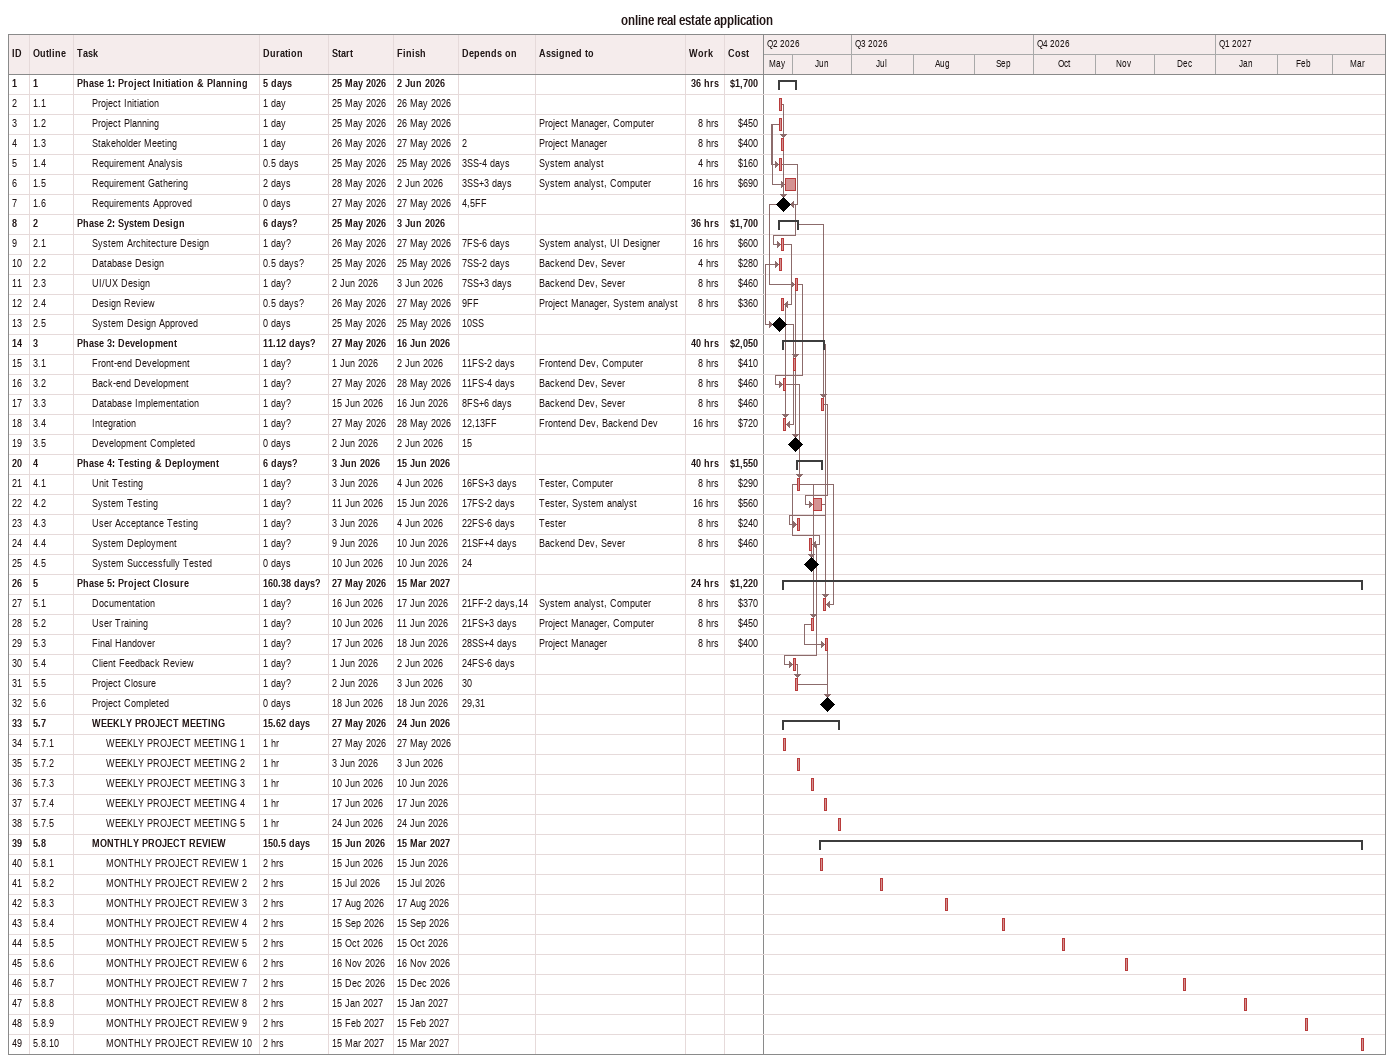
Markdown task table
online real estate application

| ID | WBS | Task | Duration | Start | Finish | Predecessors | Resources | Work (h) | Cost ($) |
|---|---|---|---|---|---|---|---|---|---|
| 1 | 1 | **Phase 1: Project Initiation & Planning** | 5d | 2026-05-25 | 2026-06-02 |  |  | 36 | 1700 |
| 2 | 1.1 | Project Initiation | 1d | 2026-05-25 | 2026-05-26 |  |  |  |  |
| 3 | 1.2 | Project Planning | 1d | 2026-05-25 | 2026-05-26 |  | Project Manager, Computer | 8 | 450 |
| 4 | 1.3 | Stakeholder Meeting | 1d | 2026-05-26 | 2026-05-27 | 2 | Project Manager | 8 | 400 |
| 5 | 1.4 | Requirement Analysis | 0.5d | 2026-05-25 | 2026-05-25 | 3SS-4d | System analyst | 4 | 160 |
| 6 | 1.5 | Requirement Gathering | 2d | 2026-05-28 | 2026-06-02 | 3SS+3d | System analyst, Computer | 16 | 690 |
| 7 | 1.6 | Requirements Approved | 0d | 2026-05-27 | 2026-05-27 | 4, 5FF |  |  |  |
| 8 | 2 | **Phase 2: System Design** | 6d? | 2026-05-25 | 2026-06-03 |  |  | 36 | 1700 |
| 9 | 2.1 | System Architecture Design | 1d? | 2026-05-26 | 2026-05-27 | 7FS-6d | System analyst, UI Designer | 16 | 600 |
| 10 | 2.2 | Database Design | 0.5d? | 2026-05-25 | 2026-05-25 | 7SS-2d | Backend Dev, Sever | 4 | 280 |
| 11 | 2.3 | UI/UX Design | 1d? | 2026-06-02 | 2026-06-03 | 7SS+3d | Backend Dev, Sever | 8 | 460 |
| 12 | 2.4 | Design Review | 0.5d? | 2026-05-26 | 2026-05-27 | 9FF | Project Manager, System analyst | 8 | 360 |
| 13 | 2.5 | System Design Approved | 0d | 2026-05-25 | 2026-05-25 | 10SS |  |  |  |
| 14 | 3 | **Phase 3: Development** | 11.12d? | 2026-05-27 | 2026-06-16 |  |  | 40 | 2050 |
| 15 | 3.1 | Front-end Development | 1d? | 2026-06-01 | 2026-06-02 | 11FS-2d | Frontend Dev, Computer | 8 | 410 |
| 16 | 3.2 | Back-end Development | 1d? | 2026-05-27 | 2026-05-28 | 11FS-4d | Backend Dev, Sever | 8 | 460 |
| 17 | 3.3 | Database Implementation | 1d? | 2026-06-15 | 2026-06-16 | 8FS+6d | Backend Dev, Sever | 8 | 460 |
| 18 | 3.4 | Integration | 1d? | 2026-05-27 | 2026-05-28 | 12, 13FF | Frontend Dev, Backend Dev | 16 | 720 |
| 19 | 3.5 | Development Completed | 0d | 2026-06-02 | 2026-06-02 | 15 |  |  |  |
| 20 | 4 | **Phase 4: Testing & Deployment** | 6d? | 2026-06-03 | 2026-06-15 |  |  | 40 | 1550 |
| 21 | 4.1 | Unit Testing | 1d? | 2026-06-03 | 2026-06-04 | 16FS+3d | Tester, Computer | 8 | 290 |
| 22 | 4.2 | System Testing | 1d? | 2026-06-11 | 2026-06-15 | 17FS-2d | Tester, System analyst | 16 | 560 |
| 23 | 4.3 | User Acceptance Testing | 1d? | 2026-06-03 | 2026-06-04 | 22FS-6d | Tester | 8 | 240 |
| 24 | 4.4 | System Deployment | 1d? | 2026-06-09 | 2026-06-10 | 21SF+4d | Backend Dev, Sever | 8 | 460 |
| 25 | 4.5 | System Successfully Tested | 0d | 2026-06-10 | 2026-06-10 | 24 |  |  |  |
| 26 | 5 | **Phase 5: Project Closure** | 160.38d? | 2026-05-27 | 2027-03-15 |  |  | 24 | 1220 |
| 27 | 5.1 | Documentation | 1d? | 2026-06-16 | 2026-06-17 | 21FF-2d, 14 | System analyst, Computer | 8 | 370 |
| 28 | 5.2 | User Training | 1d? | 2026-06-10 | 2026-06-11 | 21FS+3d | Project Manager, Computer | 8 | 450 |
| 29 | 5.3 | Final Handover | 1d? | 2026-06-17 | 2026-06-18 | 28SS+4d | Project Manager | 8 | 400 |
| 30 | 5.4 | Client Feedback Review | 1d? | 2026-06-01 | 2026-06-02 | 24FS-6d |  |  |  |
| 31 | 5.5 | Project Closure | 1d? | 2026-06-02 | 2026-06-03 | 30 |  |  |  |
| 32 | 5.6 | Project Completed | 0d | 2026-06-18 | 2026-06-18 | 29, 31 |  |  |  |
| 33 | 5.7 | **WEEKLY PROJECT MEETING** | 15.62d | 2026-05-27 | 2026-06-24 |  |  |  |  |
| 34 | 5.7.1 | WEEKLY PROJECT MEETING 1 | 1h | 2026-05-27 | 2026-05-27 |  |  |  |  |
| 35 | 5.7.2 | WEEKLY PROJECT MEETING 2 | 1h | 2026-06-03 | 2026-06-03 |  |  |  |  |
| 36 | 5.7.3 | WEEKLY PROJECT MEETING 3 | 1h | 2026-06-10 | 2026-06-10 |  |  |  |  |
| 37 | 5.7.4 | WEEKLY PROJECT MEETING 4 | 1h | 2026-06-17 | 2026-06-17 |  |  |  |  |
| 38 | 5.7.5 | WEEKLY PROJECT MEETING 5 | 1h | 2026-06-24 | 2026-06-24 |  |  |  |  |
| 39 | 5.8 | **MONTHLY PROJECT REVIEW** | 150.5d | 2026-06-15 | 2027-03-15 |  |  |  |  |
| 40 | 5.8.1 | MONTHLY PROJECT REVIEW 1 | 2h | 2026-06-15 | 2026-06-15 |  |  |  |  |
| 41 | 5.8.2 | MONTHLY PROJECT REVIEW 2 | 2h | 2026-07-15 | 2026-07-15 |  |  |  |  |
| 42 | 5.8.3 | MONTHLY PROJECT REVIEW 3 | 2h | 2026-08-17 | 2026-08-17 |  |  |  |  |
| 43 | 5.8.4 | MONTHLY PROJECT REVIEW 4 | 2h | 2026-09-15 | 2026-09-15 |  |  |  |  |
| 44 | 5.8.5 | MONTHLY PROJECT REVIEW 5 | 2h | 2026-10-15 | 2026-10-15 |  |  |  |  |
| 45 | 5.8.6 | MONTHLY PROJECT REVIEW 6 | 2h | 2026-11-16 | 2026-11-16 |  |  |  |  |
| 46 | 5.8.7 | MONTHLY PROJECT REVIEW 7 | 2h | 2026-12-15 | 2026-12-15 |  |  |  |  |
| 47 | 5.8.8 | MONTHLY PROJECT REVIEW 8 | 2h | 2027-01-15 | 2027-01-15 |  |  |  |  |
| 48 | 5.8.9 | MONTHLY PROJECT REVIEW 9 | 2h | 2027-02-15 | 2027-02-15 |  |  |  |  |
| 49 | 5.8.10 | MONTHLY PROJECT REVIEW 10 | 2h | 2027-03-15 | 2027-03-15 |  |  |  |  |
